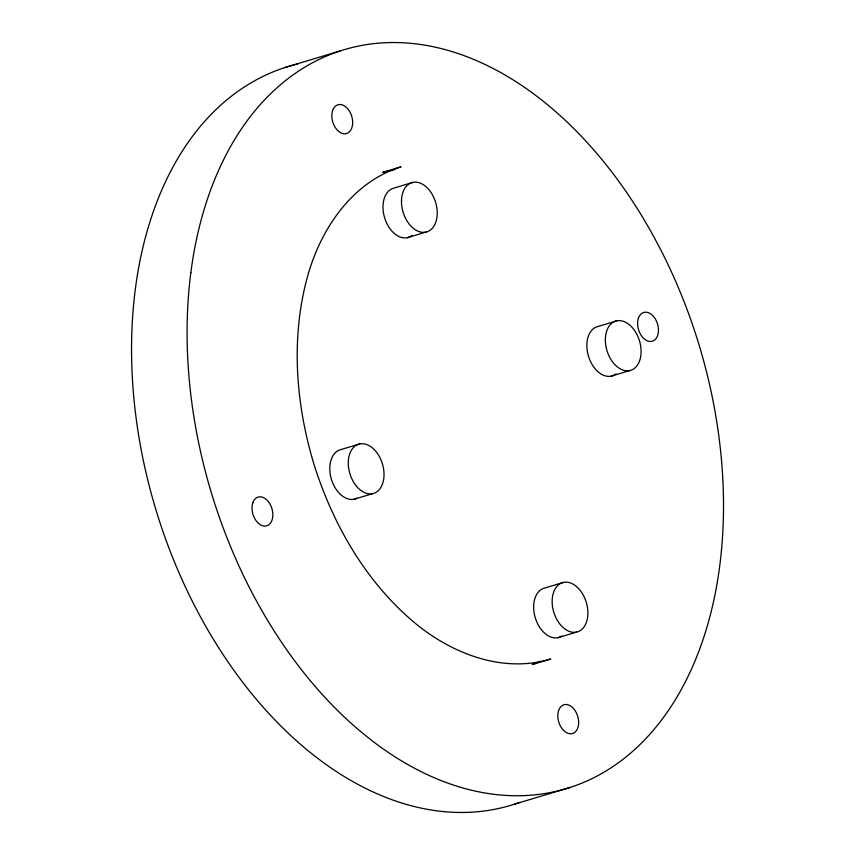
<?xml version="1.0" encoding="UTF-8"?>
<svg xmlns="http://www.w3.org/2000/svg" width="855" height="855" viewBox="0 0 855 855"><rect width="100%" height="100%" fill="white"/><g stroke="black" fill="none" stroke-linecap="round" stroke-linejoin="round"><path stroke-width="1.28" d="M540.606 661.289L532.238 664.57L550.727 658.991C502.494 673.697 451.13 653.37 414.002 622.248C365.128 581.015 332.349 523.431 313.529 462.886C295.413 402.01 290.625 335.833 308.163 274.252C321.651 227.601 352.794 181.869 401.048 166.843L382.559 172.421L395.074 169.557M284.854 67.588L340.333 50.873M412.847 182.404L394.358 187.972A25.725 16.982 73.2 0 0 385.445 220.216A25.725 16.982 73.2 0 0 412.206 235.382M407.386 237.69L425.876 232.122A25.725 16.982 73.2 0 0 430.525 191.766A25.725 16.982 73.2 0 0 401.679 197.9A25.725 16.982 73.2 0 0 425.876 232.122M616.701 320.86L598.211 326.428A25.725 16.982 73.2 0 0 589.309 358.673A25.725 16.982 73.2 0 0 616.07 373.838M359.634 443.937L341.145 449.506A25.725 16.982 73.2 0 0 331.697 480.232A25.725 16.982 73.2 0 0 357.176 498.123M611.24 376.147L629.74 370.578A25.725 16.982 73.2 0 0 634.378 330.222A25.725 16.982 73.2 0 0 605.543 336.357A25.725 16.982 73.2 0 0 629.74 370.578M354.173 499.224L372.662 493.656A25.725 16.982 73.2 0 0 377.312 453.3A25.725 16.982 73.2 0 0 348.477 459.424A25.725 16.982 73.2 0 0 372.662 493.656M563.498 582.394L545.009 587.962A25.725 16.982 73.2 0 0 535.818 619.458A25.725 16.982 73.2 0 0 561.981 636.013M558.037 637.68L576.527 632.112A25.725 16.982 73.2 0 0 581.176 591.756A25.725 16.982 73.2 0 0 552.341 597.88A25.725 16.982 73.2 0 0 576.527 632.112M514.667 804.128L570.146 787.412M519.616 802.439A385.808 254.811 73.2 0 1 155.717 509.142A385.808 254.811 73.2 0 1 297.444 64.018M252.77 502.964A15.005 9.907 73.2 0 0 263.864 526.028A15.005 9.907 73.2 0 0 270.661 505.348A15.005 9.907 73.2 0 0 252.77 502.964M558.561 710.644A15.005 9.907 73.2 0 0 569.654 733.718A15.005 9.907 73.2 0 0 576.462 713.038A15.005 9.907 73.2 0 0 558.561 710.644M638.375 318.349A15.005 9.907 73.2 0 0 649.469 341.423A15.005 9.907 73.2 0 0 656.277 320.743A15.005 9.907 73.2 0 0 638.375 318.349M332.584 110.669A15.005 9.907 73.2 0 0 343.678 133.733A15.005 9.907 73.2 0 0 350.475 113.052A15.005 9.907 73.2 0 0 332.584 110.669M190.847 272.595A385.808 254.811 73.2 0 0 548.589 792.895A385.808 254.811 73.2 0 0 626.277 191.926A385.808 254.811 73.2 0 0 190.847 272.595"/></g></svg>
